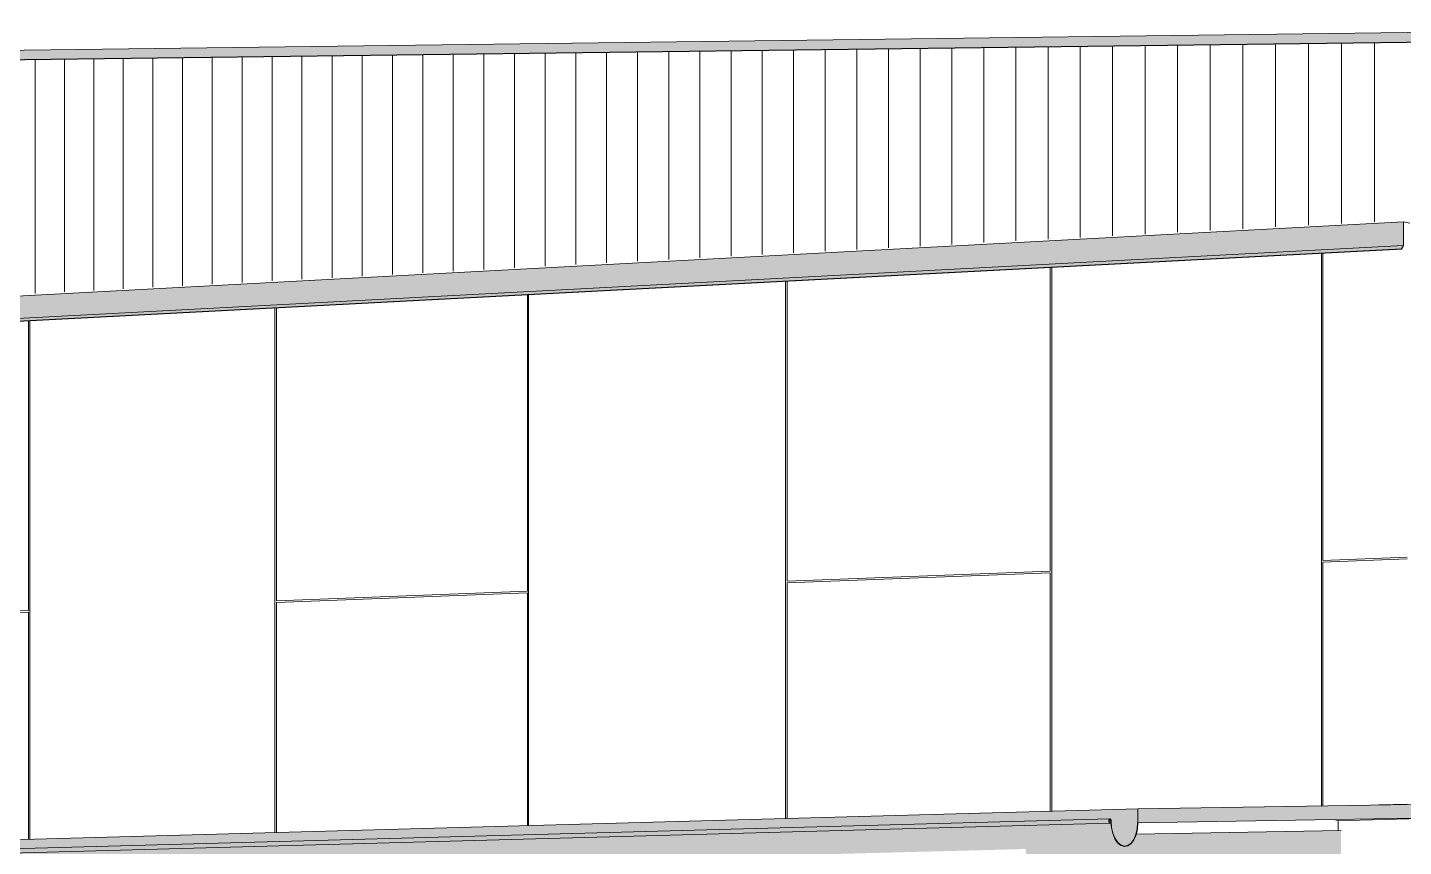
# Model space of a CAD drawing. Header units: inches. Extents: x -2804 to 58974, y -36095 to 66.
# Drawn here: x 58959.6593 to 58959.7684, y 66.0457 to 66.1105 of the extents above; entities that cross this region are included whole.
import ezdxf

# ---------------------------------------------------------------- set-up
doc = ezdxf.new("R2010")
doc.units = ezdxf.units.IN
doc.header["$MEASUREMENT"] = 0
for name, color, linetype, lineweight in [('A-CLNG', 13, 'Continuous', 13), ('A-ROOF', 132, 'Continuous', 13), ('A-ROOF-OTLN', 132, 'Continuous', 9), ('A-WALL', 113, 'Continuous', 13), ('A-WALL-PATT', 111, 'Continuous', 13), ('L-SITE-WALL', 31, 'Continuous', 13), ('S-BEAM', 12, 'Continuous', 9)]:
    doc.layers.add(name, color=color, linetype=linetype, lineweight=lineweight)

# ---------------------------------------------------------------- blocks, each defined once
blk = doc.blocks.new('FP_73-Looking North East Copy 1')
at = {"layer": 'A-WALL-PATT', "lineweight": 9}
for p, q in [((31213.838, 66.0489), (31213.838, 66.09266)), ((31213.83811, 66.06833), (31213.83811, 66.09266)), ((31213.81652, 66.06749), (31213.81652, 66.09153)), ((31213.81663, 66.04849), (31213.81663, 66.09154)), ((31213.79555, 66.04791), (31213.79555, 66.09043)), ((31213.79566, 66.06669), (31213.79566, 66.09044)), ((31213.77508, 66.06589), (31213.77508, 66.08936)), ((31213.77518, 66.04734), (31213.77518, 66.08937)), ((31213.75508, 66.04678), (31213.75508, 66.08832)), ((31213.75519, 66.06512), (31213.75519, 66.08832)), ((31213.73555, 66.06437), (31213.73555, 66.08729)), ((31213.73565, 66.04625), (31213.73565, 66.0873)), ((31213.84479, 66.06859), (31213.83811, 66.06833)), ((31213.83811, 66.06819), (31213.84479, 66.06845)), ((31213.83811, 66.0489), (31213.83811, 66.06819)), ((31213.81652, 66.06749), (31213.79566, 66.06669)), ((31213.79566, 66.06656), (31213.81652, 66.06736)), ((31213.81652, 66.04849), (31213.81652, 66.06736)), ((31213.77508, 66.06589), (31213.75519, 66.06512)), ((31213.75519, 66.065), (31213.77508, 66.06576)), ((31213.77508, 66.04734), (31213.77508, 66.06576)), ((31213.79566, 66.04791), (31213.79566, 66.06656)), ((31213.75519, 66.04679), (31213.75519, 66.065)), ((31213.73555, 66.06437), (31213.71657, 66.06363)), ((31213.71657, 66.06351), (31213.73555, 66.06424)), ((31213.73555, 66.04624), (31213.73555, 66.06424))]:
    blk.add_line(p, q, dxfattribs=at)
blk = doc.blocks.new('FP_94-Looking North East Copy 1')
at = {"layer": 'A-WALL-PATT', "lineweight": 9}
for p, q in [((31213.83699, 66.09488), (31213.83699, 66.10925)), ((31213.8396, 66.09502), (31213.8396, 66.10928)), ((31213.84222, 66.09516), (31213.84222, 66.10932)), ((31213.74776, 66.09009), (31213.74776, 66.10814)), ((31213.75011, 66.09022), (31213.75011, 66.10817)), ((31213.75248, 66.09034), (31213.75248, 66.1082)), ((31213.75485, 66.09047), (31213.75485, 66.10823)), ((31213.75722, 66.0906), (31213.75722, 66.10826)), ((31213.75961, 66.09072), (31213.75961, 66.10829)), ((31213.762, 66.09085), (31213.762, 66.10832)), ((31213.76439, 66.09098), (31213.76439, 66.10835)), ((31213.7668, 66.09111), (31213.7668, 66.10838)), ((31213.76921, 66.09124), (31213.76921, 66.10841)), ((31213.77163, 66.09137), (31213.77163, 66.10844)), ((31213.77405, 66.0915), (31213.77405, 66.10847)), ((31213.77648, 66.09163), (31213.77648, 66.1085)), ((31213.77892, 66.09176), (31213.77892, 66.10853)), ((31213.78136, 66.09189), (31213.78136, 66.10856)), ((31213.78382, 66.09202), (31213.78382, 66.10859)), ((31213.78628, 66.09216), (31213.78628, 66.10862)), ((31213.78874, 66.09229), (31213.78874, 66.10865)), ((31213.79122, 66.09242), (31213.79122, 66.10868)), ((31213.7937, 66.09255), (31213.7937, 66.10871)), ((31213.79618, 66.09269), (31213.79618, 66.10874)), ((31213.79868, 66.09282), (31213.79868, 66.10877)), ((31213.80118, 66.09296), (31213.80118, 66.10881)), ((31213.80369, 66.09309), (31213.80369, 66.10884)), ((31213.80621, 66.09323), (31213.80621, 66.10887)), ((31213.80873, 66.09336), (31213.80873, 66.1089)), ((31213.81126, 66.0935), (31213.81126, 66.10893)), ((31213.8138, 66.09363), (31213.8138, 66.10896)), ((31213.81635, 66.09377), (31213.81635, 66.10899)), ((31213.8189, 66.09391), (31213.8189, 66.10903)), ((31213.82146, 66.09404), (31213.82146, 66.10906)), ((31213.82403, 66.09418), (31213.82403, 66.10909)), ((31213.82661, 66.09432), (31213.82661, 66.10912)), ((31213.82919, 66.09446), (31213.82919, 66.10915)), ((31213.83178, 66.0946), (31213.83178, 66.10919)), ((31213.83438, 66.09474), (31213.83438, 66.10922)), ((31213.73607, 66.08946), (31213.73607, 66.108)), ((31213.73839, 66.08959), (31213.73839, 66.10803)), ((31213.74072, 66.08971), (31213.74072, 66.10805)), ((31213.74306, 66.08984), (31213.74306, 66.10808)), ((31213.74541, 66.08996), (31213.74541, 66.10811))]:
    blk.add_line(p, q, dxfattribs=at)

msp = doc.modelspace()

# ---------------------------------------------------------------- hatches: boundary and pattern name
at = {"layer": 'A-ROOF', "lineweight": 5}
for points in [[(58959.43975, 66.10528), (58959.7986, 66.10974), (58959.7986, 66.11053), (58959.43975, 66.10591)], [(58959.62249, 66.04451), (58959.74507, 66.04785), (58959.7451, 66.04783), (58959.74516, 66.0478), (58959.74519, 66.04771), (58959.74523, 66.0475), (58959.74732, 66.04756), (58959.74732, 66.04867), (58959.62249, 66.04521), (58959.62249, 66.04456)], [(58959.74732, 66.04756), (58959.77289, 66.04799), (58959.77289, 66.04906), (58959.74732, 66.04867), (58959.74732, 66.04771)]]:
    msp.add_hatch(color=256, dxfattribs=at).paths.add_polyline_path(points, flags=0)
at = {"layer": 'A-ROOF-OTLN', "lineweight": 5}
h = msp.add_hatch(color=256, dxfattribs=at)
h.paths.add_polyline_path([(58959.62013, 66.04413), (58959.74507, 66.04754), (58959.74503, 66.04762), (58959.74503, 66.04778), (58959.74507, 66.04784), (58959.74512, 66.04786), (58959.62007, 66.04443), (58959.62002, 66.04434), (58959.62004, 66.04421), (58959.6201, 66.04414), (58959.62013, 66.04413)], flags=0)
h.paths.add_polyline_path([(58959.62013, 66.04416), (58959.62021, 66.04417), (58959.62014, 66.04416)], flags=0)
for points in [[(58959.62134, 66.04242), (58959.74626, 66.04568), (58959.74598, 66.04576), (58959.74572, 66.04597), (58959.74547, 66.04636), (58959.74533, 66.0467), (58959.74522, 66.04726), (58959.74517, 66.04769), (58959.74502, 66.04766), (58959.74507, 66.04754), (58959.74504, 66.04753), (58959.62021, 66.04413), (58959.62024, 66.04381), (58959.62039, 66.0433), (58959.62058, 66.04294), (58959.62081, 66.04267), (58959.62105, 66.0425)], [(58959.74502, 66.04768), (58959.74519, 66.04771), (58959.74515, 66.0478), (58959.74509, 66.04782), (58959.74504, 66.0478), (58959.74502, 66.04771)], [(58959.74626, 66.04571), (58959.74653, 66.04577), (58959.74678, 66.04594), (58959.74703, 66.04632), (58959.74719, 66.04672), (58959.74727, 66.04719), (58959.7473, 66.04756), (58959.74522, 66.0475), (58959.74528, 66.04702), (58959.74541, 66.04657), (58959.7456, 66.04619), (58959.74581, 66.04594), (58959.74599, 66.04579), (58959.74613, 66.04575)], [(58959.74626, 66.04568), (58959.74658, 66.04576), (58959.74681, 66.04594), (58959.74702, 66.04623), (58959.74721, 66.04672), (58959.74729, 66.04707), (58959.74727, 66.04707), (58959.74716, 66.04662), (58959.747, 66.04623), (58959.74674, 66.04591), (58959.74652, 66.04576), (58959.74626, 66.04571), (58959.74598, 66.0458), (58959.74572, 66.04601), (58959.7455, 66.04636), (58959.74533, 66.04679), (58959.74524, 66.04726), (58959.74526, 66.04701), (58959.74539, 66.04657), (58959.74557, 66.04619), (58959.74579, 66.04591), (58959.74602, 66.04575), (58959.74618, 66.0457)]]:
    msp.add_hatch(color=256, dxfattribs=at).paths.add_polyline_path(points, flags=0)
at = {"layer": 'A-WALL', "lineweight": 5}
for points in [[(58959.5807, 66.08341), (58959.76836, 66.09327), (58959.76836, 66.09514), (58959.5807, 66.08506), (58959.5807, 66.08399)], [(58959.58036, 66.08317), (58959.76822, 66.09302), (58959.76836, 66.09327), (58959.58068, 66.0834), (58959.58039, 66.08319)]]:
    msp.add_hatch(color=256, dxfattribs=at).paths.add_polyline_path(points, flags=0)
h = msp.add_hatch(color=256, dxfattribs=at)
h.paths.add_polyline_path([(58959.77289, 66.09244), (58959.77289, 66.09248), (58959.77285, 66.09252)], flags=0)
h.paths.add_polyline_path([(58959.76823, 66.09299), (58959.76838, 66.09331), (58959.76838, 66.09511), (58959.76876, 66.09502), (58959.76876, 66.09506), (58959.76836, 66.09514), (58959.76836, 66.09327), (58959.76822, 66.09302)], flags=0)
h.paths.add_polyline_path([(58959.76909, 66.09495), (58959.76909, 66.09498), (58959.76877, 66.09502), (58959.76876, 66.09502)], flags=0)
at = {"layer": 'S-BEAM', "lineweight": 5}
msp.add_hatch(color=256, dxfattribs=at).paths.add_polyline_path([(58959.73851, 66.04235), (58959.76343, 66.04292), (58959.76343, 66.04693), (58959.74719, 66.04662), (58959.74717, 66.04656), (58959.74696, 66.04613), (58959.74673, 66.04587), (58959.74646, 66.04572), (58959.74626, 66.04568), (58959.73844, 66.04548), (58959.7385, 66.0432)], flags=0)

# ---------------------------------------------------------------- linework, layer by layer
at = {"layer": 'A-CLNG'}
msp.add_line((58959.7632, 66.04693), (58959.7632, 66.04773), dxfattribs=at)
at = {"layer": 'A-ROOF'}
for p, q in [((58959.43975, 66.10591), (58959.7986, 66.11053)), ((58959.7986, 66.10974), (58959.43975, 66.10528)), ((58959.62249, 66.04521), (58959.74732, 66.04867)), ((58959.74732, 66.04867), (58959.77289, 66.04906)), ((58959.74732, 66.04756), (58959.74732, 66.04867)), ((58959.77289, 66.04799), (58959.74732, 66.04756)), ((58959.76302, 66.04772), (58959.77289, 66.04799)), ((58959.7632, 66.04773), (58959.76302, 66.04772))]:
    msp.add_line(p, q, dxfattribs=at)
at = {"layer": 'A-ROOF-OTLN'}
for p, q in [((58959.62011, 66.04445), (58959.74511, 66.04786)), ((58959.74512, 66.04752), (58959.62012, 66.04413)), ((58959.74516, 66.04758), (58959.74505, 66.04758)), ((58959.74517, 66.04755), (58959.74512, 66.04755)), ((58959.74517, 66.04755), (58959.74516, 66.04758)), ((58959.74732, 66.04756), (58959.7473, 66.04756))]:
    msp.add_line(p, q, dxfattribs=at)
for points in [[(58959.74521, 66.04768, 0), (58959.74521, 66.04773, 0), (58959.7452, 66.04777, 0), (58959.74518, 66.0478, 0), (58959.74516, 66.04783, 0), (58959.74514, 66.04785, 0), (58959.74512, 66.04786, 0), (58959.74509, 66.04786, 0), (58959.74507, 66.04784, 0), (58959.74505, 66.04782, 0), (58959.74504, 66.04779, 0), (58959.74503, 66.04775, 0), (58959.74502, 66.04771, 0), (58959.74502, 66.04766, 0), (58959.74503, 66.04762, 0), (58959.74504, 66.04759, 0), (58959.74506, 66.04755, 0), (58959.74508, 66.04753, 0), (58959.74511, 66.04752, 0), (58959.74513, 66.04752, 0), (58959.74515, 66.04753, 0), (58959.74517, 66.04755, 0)], [(58959.74516, 66.04758, 0), (58959.74514, 66.04756, 0), (58959.74512, 66.04756, 0), (58959.74511, 66.04756, 0), (58959.74509, 66.04757, 0), (58959.74507, 66.04758, 0), (58959.74506, 66.04761, 0), (58959.74505, 66.04764, 0), (58959.74504, 66.04767, 0), (58959.74504, 66.04771, 0), (58959.74505, 66.04774, 0), (58959.74505, 66.04777, 0), (58959.74507, 66.0478, 0), (58959.74508, 66.04781, 0), (58959.7451, 66.04782, 0), (58959.74512, 66.04783, 0), (58959.74514, 66.04782, 0), (58959.74515, 66.0478, 0), (58959.74517, 66.04778, 0), (58959.74518, 66.04775, 0), (58959.74519, 66.04772, 0), (58959.74519, 66.04769, 0)], [(58959.74519, 66.04769, 0), (58959.74523, 66.04718, 0), (58959.74533, 66.0467, 0), (58959.7455, 66.04629, 0), (58959.74572, 66.04597, 0), (58959.74598, 66.04576, 0), (58959.74626, 66.04568, 0), (58959.74653, 66.04573, 0), (58959.74679, 66.04591, 0), (58959.74701, 66.0462, 0), (58959.74718, 66.0466, 0), (58959.74728, 66.04706, 0), (58959.74732, 66.04756, 0)], [(58959.7473, 66.04756, 0), (58959.74727, 66.04707, 0), (58959.74716, 66.04662, 0), (58959.747, 66.04623, 0), (58959.74678, 66.04594, 0), (58959.74653, 66.04576, 0), (58959.74626, 66.04571, 0), (58959.74599, 66.04579, 0), (58959.74573, 66.046, 0), (58959.74552, 66.04631, 0), (58959.74535, 66.04672, 0), (58959.74524, 66.04719, 0), (58959.74521, 66.04768, 0)]]:
    msp.add_polyline3d(points, dxfattribs=at)
at = {"layer": 'A-WALL'}
for p, q in [((58959.76836, 66.09514), (58959.5807, 66.08509)), ((58959.76886, 66.09503), (58959.76836, 66.09514)), ((58959.76836, 66.09514), (58959.76836, 66.09511)), ((58959.76836, 66.09509), (58959.76836, 66.09327)), ((58959.76822, 66.09302), (58959.58036, 66.08317)), ((58959.76823, 66.09299), (58959.58039, 66.08315)), ((58959.5807, 66.08341), (58959.76836, 66.09327)), ((58959.76836, 66.09327), (58959.76822, 66.09302)), ((58959.76822, 66.09302), (58959.76823, 66.09299)), ((58959.76823, 66.09299), (58959.76838, 66.09325))]:
    msp.add_line(p, q, dxfattribs=at)
at = {"layer": 'L-SITE-WALL'}
for p, q in [((58959.77672, 66.10945), (58959.50021, 66.10601)), ((58959.76643, 66.04897), (58959.76865, 66.04903))]:
    msp.add_line(p, q, dxfattribs=at)
at = {"layer": 'S-BEAM'}
msp.add_line((58959.74719, 66.04664), (58959.76342, 66.04693), dxfattribs=at)

# ---------------------------------------------------------------- block references
at = {"layer": 'L-SITE-WALL', "lineweight": 9}
for name in ['FP_94-Looking North East Copy 1', 'FP_73-Looking North East Copy 1']:
    msp.add_blockref(name, (27745.92386, 0), dxfattribs=at)

doc.saveas('drawing.dxf')
